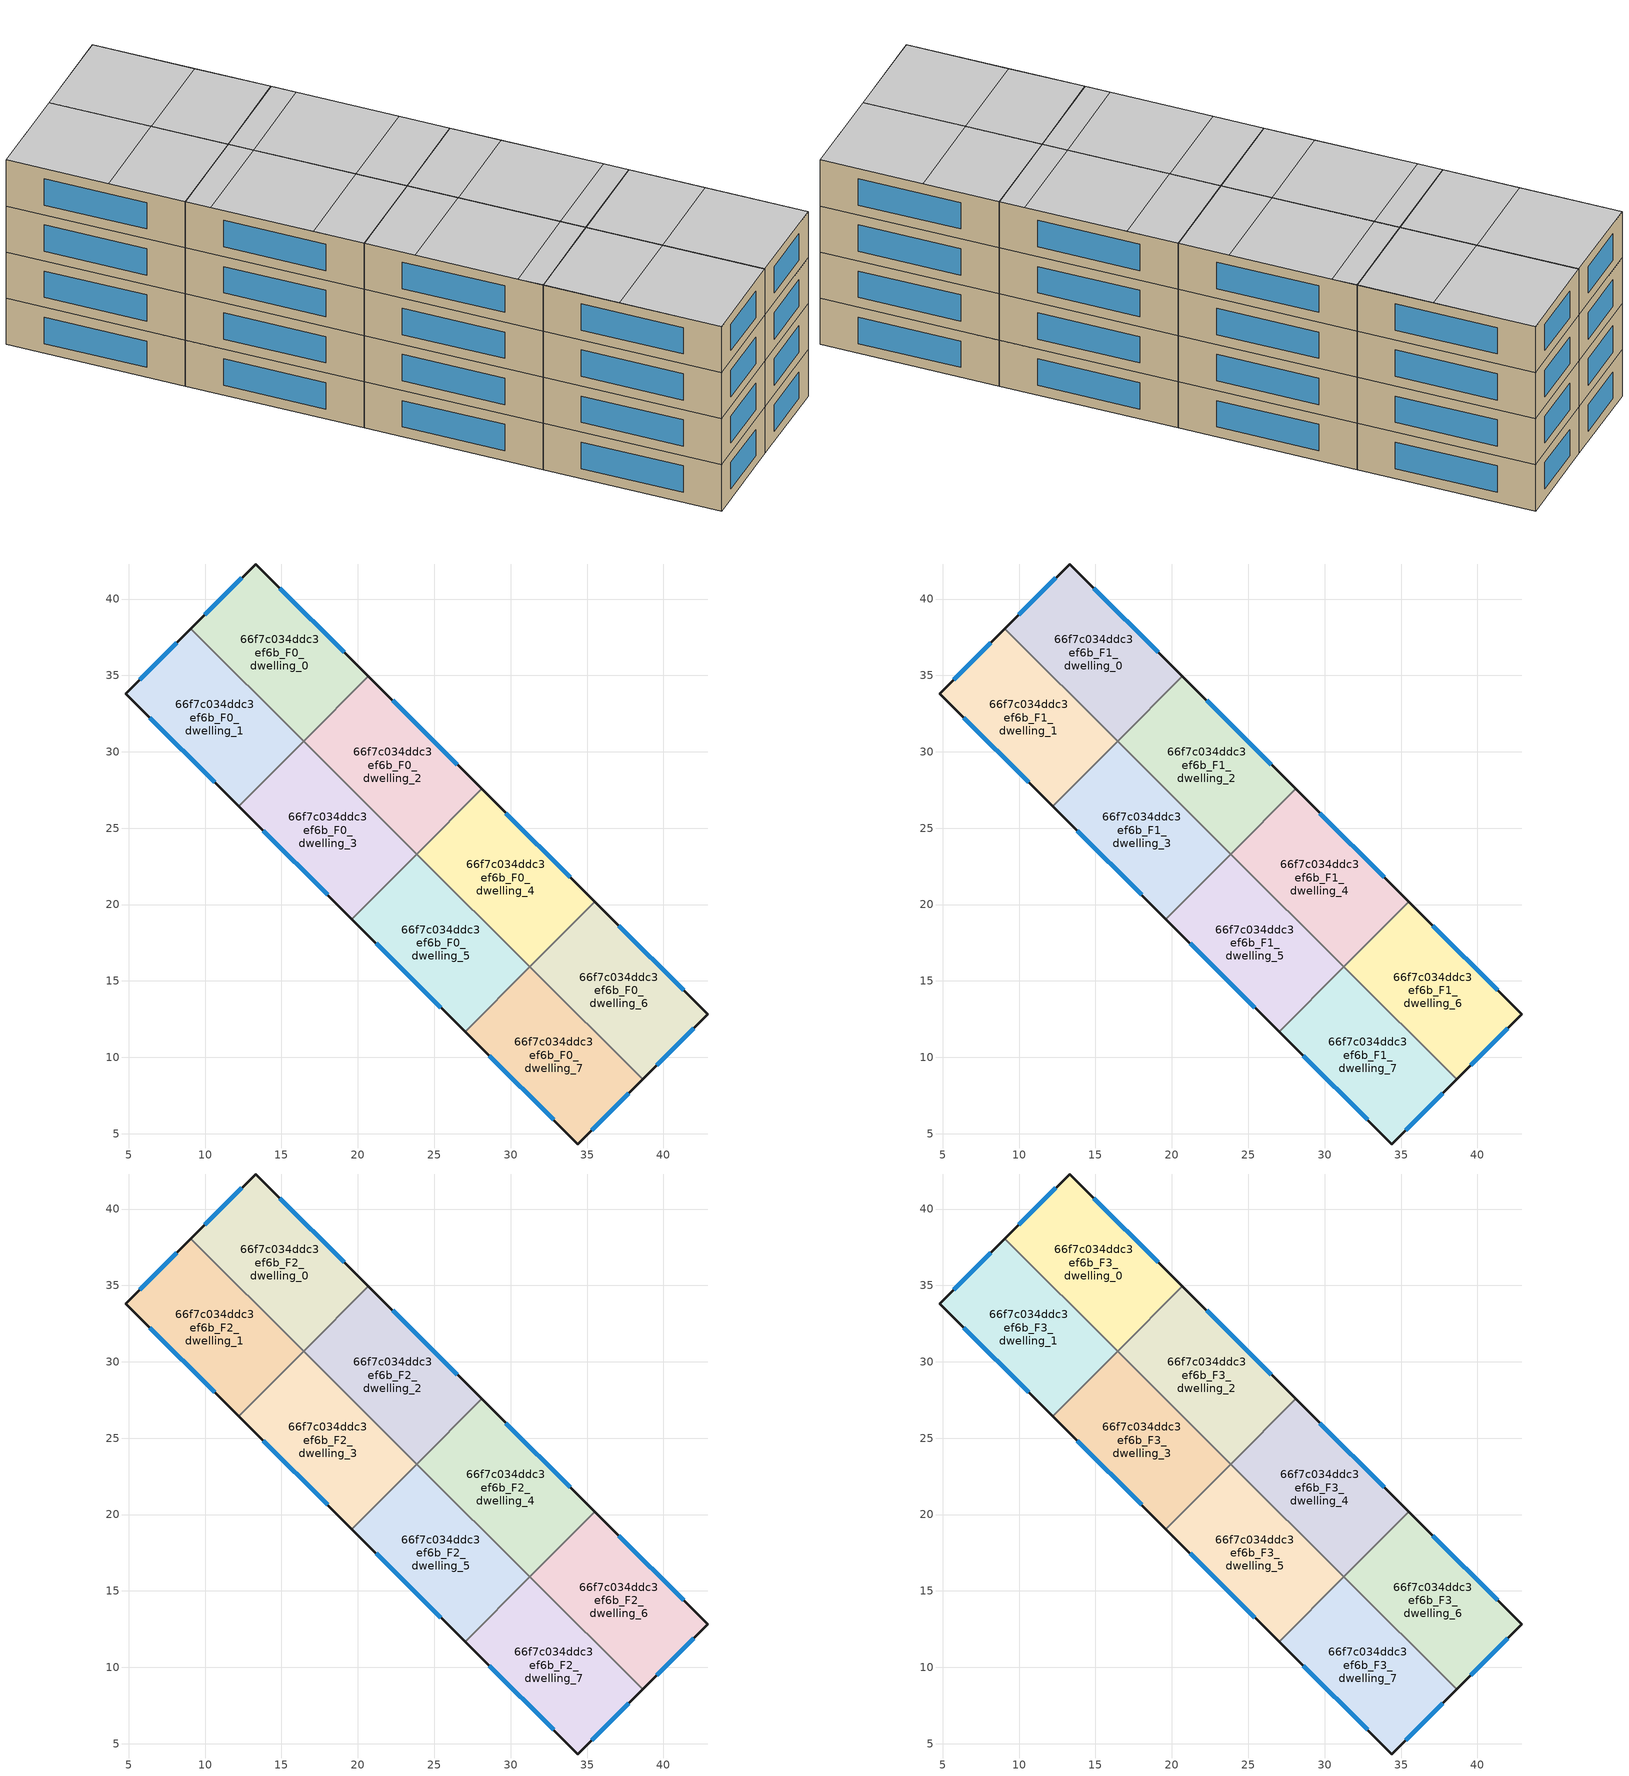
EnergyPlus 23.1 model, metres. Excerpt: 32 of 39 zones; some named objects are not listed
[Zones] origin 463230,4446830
66f7c034ddc3ef6b_F0_dwelling_0
 floor ground (EU_floor_Construction): 20.69,34.94 16.45,30.68 9.05,38.05 13.31,42.29 z0
 wall outside (EU_wall_Construction): 20.69,34.94 13.31,42.29 9.05,38.05 z0:3
 wall to 66f7c034ddc3ef6b_F0_dwelling_1 (EU_wall_Construction): 9.05,38.05 16.45,30.68 z0:3
 wall to 66f7c034ddc3ef6b_F0_dwelling_2 (EU_wall_Construction): 16.45,30.68 20.69,34.94 z0:3
 window (EU_Window_Construction): 12.4,41.38 9.96,38.96 / 19.11,36.51 14.89,40.72 z0.64:2.36
66f7c034ddc3ef6b_F0_dwelling_1
 floor ground (EU_floor_Construction): 16.45,30.68 12.21,26.42 4.8,33.81 9.05,38.05 z0
 wall outside (EU_wall_Construction): 9.05,38.05 4.8,33.81 12.21,26.42 z0:3
 wall to 66f7c034ddc3ef6b_F0_dwelling_3 (EU_wall_Construction): 12.21,26.42 16.45,30.68 z0:3
 window (EU_Window_Construction): 6.39,32.23 10.62,28.01 / 8.14,37.14 5.71,34.72 z0.64:2.36
66f7c034ddc3ef6b_F0_dwelling_2
 floor ground (EU_floor_Construction): 28.09,27.57 23.85,23.31 16.45,30.68 20.69,34.94 z0
 wall outside (EU_wall_Construction): 28.09,27.57 20.69,34.94 z0:3
 wall to 66f7c034ddc3ef6b_F0_dwelling_4 (EU_wall_Construction): 23.85,23.31 28.09,27.57 z0:3
 wall to 66f7c034ddc3ef6b_F0_dwelling_3 (EU_wall_Construction): 16.45,30.68 23.85,23.31 z0:3
 window (EU_Window_Construction): 26.51,29.15 22.28,33.36 z0.64:2.36
66f7c034ddc3ef6b_F0_dwelling_3
 floor ground (EU_floor_Construction): 23.85,23.31 19.61,19.05 12.21,26.42 16.45,30.68 z0
 wall outside (EU_wall_Construction): 12.21,26.42 19.61,19.05 z0:3
 wall to 66f7c034ddc3ef6b_F0_dwelling_5 (EU_wall_Construction): 19.61,19.05 23.85,23.31 z0:3
 window (EU_Window_Construction): 13.8,24.84 18.03,20.63 z0.64:2.36
66f7c034ddc3ef6b_F0_dwelling_4
 floor ground (EU_floor_Construction): 35.49,20.2 31.25,15.94 23.85,23.31 28.09,27.57 z0
 wall outside (EU_wall_Construction): 35.49,20.2 28.09,27.57 z0:3
 wall to 66f7c034ddc3ef6b_F0_dwelling_5 (EU_wall_Construction): 23.85,23.31 31.25,15.94 z0:3
 wall to 66f7c034ddc3ef6b_F0_dwelling_6 (EU_wall_Construction): 31.26,15.94 35.49,20.2 z0:3
 window (EU_Window_Construction): 33.91,21.78 29.68,25.99 z0.64:2.36
66f7c034ddc3ef6b_F0_dwelling_5
 floor ground (EU_floor_Construction): 31.25,15.94 27.01,11.68 19.61,19.05 23.85,23.31 z0
 wall outside (EU_wall_Construction): 19.61,19.05 27.01,11.68 z0:3
 wall to 66f7c034ddc3ef6b_F0_dwelling_7 (EU_wall_Construction): 27.01,11.68 31.25,15.94 z0:3
 window (EU_Window_Construction): 21.2,17.47 25.43,13.26 z0.64:2.36
66f7c034ddc3ef6b_F0_dwelling_6
 floor ground (EU_floor_Construction): 42.91,12.81 38.66,8.57 31.26,15.94 35.49,20.2 z0
 wall outside (EU_wall_Construction): 38.66,8.57 42.91,12.81 35.49,20.2 z0:3
 wall to 66f7c034ddc3ef6b_F0_dwelling_7 (EU_wall_Construction): 31.26,15.94 38.66,8.57 z0:3
 window (EU_Window_Construction): 41.32,14.39 37.08,18.61 / 39.57,9.48 42,11.9 z0.64:2.36
66f7c034ddc3ef6b_F0_dwelling_7
 floor ground (EU_floor_Construction): 38.66,8.57 34.4,4.33 27.01,11.68 31.26,15.94 z0
 wall outside (EU_wall_Construction): 27.01,11.68 34.4,4.33 38.66,8.57 z0:3
 window (EU_Window_Construction): 35.31,5.24 37.74,7.66 / 28.59,10.11 32.81,5.9 z0.64:2.36
66f7c034ddc3ef6b_F1_dwelling_0
 floor to 66f7c034ddc3ef6b_F0_dwelling_0 (EU_floor_Construction): 20.69,34.94 16.45,30.68 9.05,38.05 13.31,42.29 z3
 wall outside (EU_wall_Construction): 20.69,34.94 13.31,42.29 9.05,38.05 z3:6
 wall to 66f7c034ddc3ef6b_F1_dwelling_1 (EU_wall_Construction): 9.05,38.05 16.45,30.68 z3:6
 wall to 66f7c034ddc3ef6b_F1_dwelling_2 (EU_wall_Construction): 16.45,30.68 20.69,34.94 z3:6
 window (EU_Window_Construction): 12.4,41.38 9.96,38.96 / 19.11,36.51 14.89,40.72 z3.64:5.36
66f7c034ddc3ef6b_F1_dwelling_1
 floor to 66f7c034ddc3ef6b_F0_dwelling_1 (EU_floor_Construction): 16.45,30.68 12.21,26.42 4.8,33.81 9.05,38.05 z3
 wall outside (EU_wall_Construction): 9.05,38.05 4.8,33.81 12.21,26.42 z3:6
 wall to 66f7c034ddc3ef6b_F1_dwelling_3 (EU_wall_Construction): 12.21,26.42 16.45,30.68 z3:6
 window (EU_Window_Construction): 6.39,32.23 10.62,28.01 / 8.14,37.14 5.71,34.72 z3.64:5.36
66f7c034ddc3ef6b_F1_dwelling_2
 floor to 66f7c034ddc3ef6b_F0_dwelling_2 (EU_floor_Construction): 28.09,27.57 23.85,23.31 16.45,30.68 20.69,34.94 z3
 wall outside (EU_wall_Construction): 28.09,27.57 20.69,34.94 z3:6
 wall to 66f7c034ddc3ef6b_F1_dwelling_4 (EU_wall_Construction): 23.85,23.31 28.09,27.57 z3:6
 wall to 66f7c034ddc3ef6b_F1_dwelling_3 (EU_wall_Construction): 16.45,30.68 23.85,23.31 z3:6
 window (EU_Window_Construction): 26.51,29.15 22.28,33.36 z3.64:5.36
66f7c034ddc3ef6b_F1_dwelling_3
 floor to 66f7c034ddc3ef6b_F0_dwelling_3 (EU_floor_Construction): 23.85,23.31 19.61,19.05 12.21,26.42 16.45,30.68 z3
 wall outside (EU_wall_Construction): 12.21,26.42 19.61,19.05 z3:6
 wall to 66f7c034ddc3ef6b_F1_dwelling_5 (EU_wall_Construction): 19.61,19.05 23.85,23.31 z3:6
 window (EU_Window_Construction): 13.8,24.84 18.03,20.63 z3.64:5.36
66f7c034ddc3ef6b_F1_dwelling_4
 floor to 66f7c034ddc3ef6b_F0_dwelling_4 (EU_floor_Construction): 35.49,20.2 31.25,15.94 23.85,23.31 28.09,27.57 z3
 wall outside (EU_wall_Construction): 35.49,20.2 28.09,27.57 z3:6
 wall to 66f7c034ddc3ef6b_F1_dwelling_5 (EU_wall_Construction): 23.85,23.31 31.25,15.94 z3:6
 wall to 66f7c034ddc3ef6b_F1_dwelling_6 (EU_wall_Construction): 31.26,15.94 35.49,20.2 z3:6
 window (EU_Window_Construction): 33.91,21.78 29.68,25.99 z3.64:5.36
66f7c034ddc3ef6b_F1_dwelling_5
 floor to 66f7c034ddc3ef6b_F0_dwelling_5 (EU_floor_Construction): 31.25,15.94 27.01,11.68 19.61,19.05 23.85,23.31 z3
 wall outside (EU_wall_Construction): 19.61,19.05 27.01,11.68 z3:6
 wall to 66f7c034ddc3ef6b_F1_dwelling_7 (EU_wall_Construction): 27.01,11.68 31.25,15.94 z3:6
 window (EU_Window_Construction): 21.2,17.47 25.43,13.26 z3.64:5.36
66f7c034ddc3ef6b_F1_dwelling_6
 floor to 66f7c034ddc3ef6b_F0_dwelling_6 (EU_floor_Construction): 42.91,12.81 38.66,8.57 31.26,15.94 35.49,20.2 z3
 wall outside (EU_wall_Construction): 38.66,8.57 42.91,12.81 35.49,20.2 z3:6
 wall to 66f7c034ddc3ef6b_F1_dwelling_7 (EU_wall_Construction): 31.26,15.94 38.66,8.57 z3:6
 window (EU_Window_Construction): 41.32,14.39 37.08,18.61 / 39.57,9.48 42,11.9 z3.64:5.36
66f7c034ddc3ef6b_F1_dwelling_7
 floor to 66f7c034ddc3ef6b_F0_dwelling_7 (EU_floor_Construction): 38.66,8.57 34.4,4.33 27.01,11.68 31.26,15.94 z3
 wall outside (EU_wall_Construction): 27.01,11.68 34.4,4.33 38.66,8.57 z3:6
 window (EU_Window_Construction): 35.31,5.24 37.74,7.66 / 28.59,10.11 32.81,5.9 z3.64:5.36
66f7c034ddc3ef6b_F2_dwelling_0
 floor to 66f7c034ddc3ef6b_F1_dwelling_0 (EU_floor_Construction): 20.69,34.94 16.45,30.68 9.05,38.05 13.31,42.29 z6
 wall outside (EU_wall_Construction): 20.69,34.94 13.31,42.29 9.05,38.05 z6:9
 wall to 66f7c034ddc3ef6b_F2_dwelling_1 (EU_wall_Construction): 9.05,38.05 16.45,30.68 z6:9
 wall to 66f7c034ddc3ef6b_F2_dwelling_2 (EU_wall_Construction): 16.45,30.68 20.69,34.94 z6:9
 window (EU_Window_Construction): 12.4,41.38 9.96,38.96 / 19.11,36.51 14.89,40.72 z6.64:8.36
66f7c034ddc3ef6b_F2_dwelling_1
 floor to 66f7c034ddc3ef6b_F1_dwelling_1 (EU_floor_Construction): 16.45,30.68 12.21,26.42 4.8,33.81 9.05,38.05 z6
 wall outside (EU_wall_Construction): 9.05,38.05 4.8,33.81 12.21,26.42 z6:9
 wall to 66f7c034ddc3ef6b_F2_dwelling_3 (EU_wall_Construction): 12.21,26.42 16.45,30.68 z6:9
 window (EU_Window_Construction): 6.39,32.23 10.62,28.01 / 8.14,37.14 5.71,34.72 z6.64:8.36
66f7c034ddc3ef6b_F2_dwelling_2
 floor to 66f7c034ddc3ef6b_F1_dwelling_2 (EU_floor_Construction): 28.09,27.57 23.85,23.31 16.45,30.68 20.69,34.94 z6
 wall outside (EU_wall_Construction): 28.09,27.57 20.69,34.94 z6:9
 wall to 66f7c034ddc3ef6b_F2_dwelling_4 (EU_wall_Construction): 23.85,23.31 28.09,27.57 z6:9
 wall to 66f7c034ddc3ef6b_F2_dwelling_3 (EU_wall_Construction): 16.45,30.68 23.85,23.31 z6:9
 window (EU_Window_Construction): 26.51,29.15 22.28,33.36 z6.64:8.36
66f7c034ddc3ef6b_F2_dwelling_3
 floor to 66f7c034ddc3ef6b_F1_dwelling_3 (EU_floor_Construction): 23.85,23.31 19.61,19.05 12.21,26.42 16.45,30.68 z6
 wall outside (EU_wall_Construction): 12.21,26.42 19.61,19.05 z6:9
 wall to 66f7c034ddc3ef6b_F2_dwelling_5 (EU_wall_Construction): 19.61,19.05 23.85,23.31 z6:9
 window (EU_Window_Construction): 13.8,24.84 18.03,20.63 z6.64:8.36
66f7c034ddc3ef6b_F2_dwelling_4
 floor to 66f7c034ddc3ef6b_F1_dwelling_4 (EU_floor_Construction): 35.49,20.2 31.25,15.94 23.85,23.31 28.09,27.57 z6
 wall outside (EU_wall_Construction): 35.49,20.2 28.09,27.57 z6:9
 wall to 66f7c034ddc3ef6b_F2_dwelling_5 (EU_wall_Construction): 23.85,23.31 31.25,15.94 z6:9
 wall to 66f7c034ddc3ef6b_F2_dwelling_6 (EU_wall_Construction): 31.26,15.94 35.49,20.2 z6:9
 window (EU_Window_Construction): 33.91,21.78 29.68,25.99 z6.64:8.36
66f7c034ddc3ef6b_F2_dwelling_5
 floor to 66f7c034ddc3ef6b_F1_dwelling_5 (EU_floor_Construction): 31.25,15.94 27.01,11.68 19.61,19.05 23.85,23.31 z6
 wall outside (EU_wall_Construction): 19.61,19.05 27.01,11.68 z6:9
 wall to 66f7c034ddc3ef6b_F2_dwelling_7 (EU_wall_Construction): 27.01,11.68 31.25,15.94 z6:9
 window (EU_Window_Construction): 21.2,17.47 25.43,13.26 z6.64:8.36
66f7c034ddc3ef6b_F2_dwelling_6
 floor to 66f7c034ddc3ef6b_F1_dwelling_6 (EU_floor_Construction): 42.91,12.81 38.66,8.57 31.26,15.94 35.49,20.2 z6
 wall outside (EU_wall_Construction): 38.66,8.57 42.91,12.81 35.49,20.2 z6:9
 wall to 66f7c034ddc3ef6b_F2_dwelling_7 (EU_wall_Construction): 31.26,15.94 38.66,8.57 z6:9
 window (EU_Window_Construction): 41.32,14.39 37.08,18.61 / 39.57,9.48 42,11.9 z6.64:8.36
66f7c034ddc3ef6b_F2_dwelling_7
 floor to 66f7c034ddc3ef6b_F1_dwelling_7 (EU_floor_Construction): 38.66,8.57 34.4,4.33 27.01,11.68 31.26,15.94 z6
 wall outside (EU_wall_Construction): 27.01,11.68 34.4,4.33 38.66,8.57 z6:9
 window (EU_Window_Construction): 35.31,5.24 37.74,7.66 / 28.59,10.11 32.81,5.9 z6.64:8.36
66f7c034ddc3ef6b_F3_dwelling_0
 floor to 66f7c034ddc3ef6b_F2_dwelling_0 (EU_floor_Construction): 20.69,34.94 16.45,30.68 9.05,38.05 13.31,42.29 z9
 wall outside (EU_wall_Construction): 20.69,34.94 13.31,42.29 9.05,38.05 z9:12
 wall to 66f7c034ddc3ef6b_F3_dwelling_1 (EU_wall_Construction): 9.05,38.05 16.45,30.68 z9:12
 wall to 66f7c034ddc3ef6b_F3_dwelling_2 (EU_wall_Construction): 16.45,30.68 20.69,34.94 z9:12
 window (EU_Window_Construction): 12.4,41.38 9.96,38.96 / 19.11,36.51 14.89,40.72 z9.64:11.36
 ceiling to 66f7c034ddc3ef6b_F4_dwelling_6 (EU_floor_Construction): 13.28,33.83 17.52,38.1 13.31,42.29 9.05,38.05 z12
 ceiling to 66f7c034ddc3ef6b_F4_dwelling_5 (EU_floor_Construction): 16.45,30.68 20.69,34.94 17.52,38.1 13.28,33.83 z12
66f7c034ddc3ef6b_F3_dwelling_1
 floor to 66f7c034ddc3ef6b_F2_dwelling_1 (EU_floor_Construction): 16.45,30.68 12.21,26.42 4.8,33.81 9.05,38.05 z9
 wall outside (EU_wall_Construction): 9.05,38.05 4.8,33.81 12.21,26.42 z9:12
 wall to 66f7c034ddc3ef6b_F3_dwelling_3 (EU_wall_Construction): 12.21,26.42 16.45,30.68 z9:12
 window (EU_Window_Construction): 6.39,32.23 10.62,28.01 / 8.14,37.14 5.71,34.72 z9.64:11.36
 ceiling to 66f7c034ddc3ef6b_F4_dwelling_5 (EU_floor_Construction): 12.21,26.42 16.45,30.68 13.28,33.83 9.04,29.58 z12
 ceiling to 66f7c034ddc3ef6b_F4_dwelling_6 (EU_floor_Construction): 9.04,29.58 13.28,33.83 9.05,38.05 4.8,33.81 z12
66f7c034ddc3ef6b_F3_dwelling_2
 floor to 66f7c034ddc3ef6b_F2_dwelling_2 (EU_floor_Construction): 28.09,27.57 23.85,23.31 16.45,30.68 20.69,34.94 z9
 wall outside (EU_wall_Construction): 28.09,27.57 20.69,34.94 z9:12
 wall to 66f7c034ddc3ef6b_F3_dwelling_4 (EU_wall_Construction): 23.85,23.31 28.09,27.57 z9:12
 wall to 66f7c034ddc3ef6b_F3_dwelling_3 (EU_wall_Construction): 16.45,30.68 23.85,23.31 z9:12
 window (EU_Window_Construction): 26.51,29.15 22.28,33.36 z9.64:11.36
 ceiling to 66f7c034ddc3ef6b_F4_dwelling_4 (EU_floor_Construction): 21.74,25.42 25.98,29.67 21.75,33.88 17.51,29.63 z12
 ceiling to 66f7c034ddc3ef6b_F4_dwelling_3 (EU_floor_Construction): 23.85,23.31 28.09,27.57 25.98,29.67 21.74,25.42 z12
 ceiling to 66f7c034ddc3ef6b_F4_dwelling_5 (EU_floor_Construction): 17.51,29.63 21.75,33.88 20.69,34.94 16.45,30.68 z12
66f7c034ddc3ef6b_F3_dwelling_3
 floor to 66f7c034ddc3ef6b_F2_dwelling_3 (EU_floor_Construction): 23.85,23.31 19.61,19.05 12.21,26.42 16.45,30.68 z9
 wall outside (EU_wall_Construction): 12.21,26.42 19.61,19.05 z9:12
 wall to 66f7c034ddc3ef6b_F3_dwelling_5 (EU_wall_Construction): 19.61,19.05 23.85,23.31 z9:12
 window (EU_Window_Construction): 13.8,24.84 18.03,20.63 z9.64:11.36
 ceiling to 66f7c034ddc3ef6b_F4_dwelling_4 (EU_floor_Construction): 17.5,21.16 21.74,25.42 17.51,29.63 13.27,25.37 z12
 ceiling to 66f7c034ddc3ef6b_F4_dwelling_5 (EU_floor_Construction): 13.27,25.37 17.51,29.63 16.45,30.68 12.21,26.42 z12
 ceiling to 66f7c034ddc3ef6b_F4_dwelling_3 (EU_floor_Construction): 19.61,19.05 23.85,23.31 21.74,25.42 17.5,21.16 z12
66f7c034ddc3ef6b_F3_dwelling_4
 floor to 66f7c034ddc3ef6b_F2_dwelling_4 (EU_floor_Construction): 35.49,20.2 31.25,15.94 23.85,23.31 28.09,27.57 z9
 wall outside (EU_wall_Construction): 35.49,20.2 28.09,27.57 z9:12
 wall to 66f7c034ddc3ef6b_F3_dwelling_5 (EU_wall_Construction): 23.85,23.31 31.25,15.94 z9:12
 wall to 66f7c034ddc3ef6b_F3_dwelling_6 (EU_wall_Construction): 31.26,15.94 35.49,20.2 z9:12
 window (EU_Window_Construction): 33.91,21.78 29.68,25.99 z9.64:11.36
 ceiling to 66f7c034ddc3ef6b_F4_dwelling_3 (EU_floor_Construction): 25.97,21.2 30.21,25.46 28.09,27.57 23.85,23.31 z12
 ceiling to 66f7c034ddc3ef6b_F4_dwelling_2 (EU_floor_Construction): 30.2,16.99 34.44,21.25 30.21,25.46 25.97,21.2 z12
 ceiling adiabatic (EU_roof_Construction): 31.25,15.94 35.49,20.2 34.44,21.25 30.2,16.99 z12
66f7c034ddc3ef6b_F3_dwelling_5
 floor to 66f7c034ddc3ef6b_F2_dwelling_5 (EU_floor_Construction): 31.25,15.94 27.01,11.68 19.61,19.05 23.85,23.31 z9
 wall outside (EU_wall_Construction): 19.61,19.05 27.01,11.68 z9:12
 wall to 66f7c034ddc3ef6b_F3_dwelling_7 (EU_wall_Construction): 27.01,11.68 31.25,15.94 z9:12
 window (EU_Window_Construction): 21.2,17.47 25.43,13.26 z9.64:11.36
 ceiling to 66f7c034ddc3ef6b_F4_dwelling_2 (EU_floor_Construction): 25.96,12.74 30.2,16.99 25.97,21.2 21.73,16.95 z12
 ceiling adiabatic (EU_roof_Construction): 27.01,11.68 31.25,15.94 30.2,16.99 25.96,12.74 z12
 ceiling to 66f7c034ddc3ef6b_F4_dwelling_3 (EU_floor_Construction): 21.73,16.95 25.97,21.2 23.85,23.31 19.61,19.05 z12
66f7c034ddc3ef6b_F3_dwelling_6
 floor to 66f7c034ddc3ef6b_F2_dwelling_6 (EU_floor_Construction): 42.91,12.81 38.66,8.57 31.26,15.94 35.49,20.2 z9
 wall outside (EU_wall_Construction): 38.66,8.57 42.91,12.81 35.49,20.2 z9:12
 wall to 66f7c034ddc3ef6b_F3_dwelling_7 (EU_wall_Construction): 31.26,15.94 38.66,8.57 z9:12
 window (EU_Window_Construction): 41.32,14.39 37.08,18.61 / 39.57,9.48 42,11.9 z9.64:11.36
 ceiling to 66f7c034ddc3ef6b_F4_dwelling_0 (EU_floor_Construction): 42.91,12.81 38.66,17.04 34.43,12.79 38.66,8.57 z12
 ceiling to 66f7c034ddc3ef6b_F4_dwelling_1 (EU_floor_Construction): 34.43,12.79 38.66,17.04 35.49,20.2 31.26,15.94 z12
66f7c034ddc3ef6b_F3_dwelling_7
 floor to 66f7c034ddc3ef6b_F2_dwelling_7 (EU_floor_Construction): 38.66,8.57 34.4,4.33 27.01,11.68 31.26,15.94 z9
 wall outside (EU_wall_Construction): 27.01,11.68 34.4,4.33 38.66,8.57 z9:12
 window (EU_Window_Construction): 35.31,5.24 37.74,7.66 / 28.59,10.11 32.81,5.9 z9.64:11.36
 ceiling to 66f7c034ddc3ef6b_F4_dwelling_0 (EU_floor_Construction): 38.66,8.57 34.43,12.79 30.18,8.52 34.4,4.33 z12
 ceiling to 66f7c034ddc3ef6b_F4_dwelling_1 (EU_floor_Construction): 30.18,8.52 34.43,12.79 31.26,15.94 27.01,11.68 z12
[Building]
EU S2 Campaign: North Axis=0; Terrain=City; Solar Distribution=FullExterior
[Site:Location]
Yerevan-Zvartnots.Intl.AP: Latitude=40.15; Longitude=44.383; Time Zone=4; Elevation=854
[SizingPeriod:WeatherFileDays]
AnnualSizingPeriod: Begin Month=1; Begin Day of Month=1; End Month=12; End Day of Month=31; Day of Week for Start Day=Monday; Use Weather File Daylight Saving Period=No; Use Weather File Rain and Snow Indicators=No
[MATERIAL]
EU_InternalMass_Material: Roughness=MediumRough; Thickness=0.1; Conductivity=1; Density=1800; Specific Heat=900; Thermal Absorptance=0.9; Solar Absorptance=0.7; Visible Absorptance=0.7
[MATERIAL:NOMASS] Roughness=MediumRough; Thermal Absorptance=0.9; Solar Absorptance=0.7; Visible Absorptance=0.7
Name | Thermal Resistance
EU_wall_NoMass | 1.05043
EU_roof_NoMass | 1.45357
EU_floor_NoMass | 0.478065
[WINDOWMATERIAL:SIMPLEGLAZINGSYSTEM]
EU_Window_SimpleGlazing: UFactor=2.5566; Solar Heat Gain Coefficient=0.75; Visible Transmittance=0.75
[CONSTRUCTION]
EU_wall_Construction: EU_wall_NoMass
EU_roof_Construction: EU_roof_NoMass
EU_floor_Construction: EU_floor_NoMass
EU_Window_Construction: EU_Window_SimpleGlazing
EU_InternalMass_Construction: EU_InternalMass_Material
[ZONE] Type=1; Multiplier=1; Ceiling Height=autocalculate; Floor Area=autocalculate; Part of Total Floor Area=Yes
Name | Volume
66f7c034ddc3ef6b_F0_dwelling_0; 66f7c034ddc3ef6b_F1_dwelling_0; 66f7c034ddc3ef6b_F2_dwelling_0; 66f7c034ddc3ef6b_F3_dwelling_0 | 188.268
66f7c034ddc3ef6b_F0_dwelling_1; 66f7c034ddc3ef6b_F1_dwelling_1; 66f7c034ddc3ef6b_F2_dwelling_1; 66f7c034ddc3ef6b_F3_dwelling_1 | 188.278
66f7c034ddc3ef6b_F0_dwelling_2; 66f7c034ddc3ef6b_F1_dwelling_2; 66f7c034ddc3ef6b_F2_dwelling_2; 66f7c034ddc3ef6b_F3_dwelling_2; 66f7c034ddc3ef6b_F0_dwelling_3; 66f7c034ddc3ef6b_F1_dwelling_3; 66f7c034ddc3ef6b_F2_dwelling_3; 66f7c034ddc3ef6b_F3_dwelling_3 | 188.274
66f7c034ddc3ef6b_F0_dwelling_4; 66f7c034ddc3ef6b_F1_dwelling_4; 66f7c034ddc3ef6b_F2_dwelling_4; 66f7c034ddc3ef6b_F3_dwelling_4; 66f7c034ddc3ef6b_F0_dwelling_5; 66f7c034ddc3ef6b_F1_dwelling_5; 66f7c034ddc3ef6b_F2_dwelling_5; 66f7c034ddc3ef6b_F3_dwelling_5 | 188.287
66f7c034ddc3ef6b_F0_dwelling_6; 66f7c034ddc3ef6b_F1_dwelling_6; 66f7c034ddc3ef6b_F2_dwelling_6; 66f7c034ddc3ef6b_F3_dwelling_6 | 188.277
66f7c034ddc3ef6b_F0_dwelling_7; 66f7c034ddc3ef6b_F1_dwelling_7; 66f7c034ddc3ef6b_F2_dwelling_7; 66f7c034ddc3ef6b_F3_dwelling_7 | 188.269
[INTERNALMASS] Construction=EU_InternalMass_Construction
Name | Zone or ZoneList | Surface Area
66f7c034ddc3ef6b_F0_dwelling_0_EU_InternalMass | 66f7c034ddc3ef6b_F0_dwelling_0 | 62.7562
66f7c034ddc3ef6b_F0_dwelling_1_EU_InternalMass | 66f7c034ddc3ef6b_F0_dwelling_1 | 62.7592
66f7c034ddc3ef6b_F0_dwelling_2_EU_InternalMass | 66f7c034ddc3ef6b_F0_dwelling_2 | 62.758
66f7c034ddc3ef6b_F0_dwelling_3_EU_InternalMass | 66f7c034ddc3ef6b_F0_dwelling_3 | 62.758
66f7c034ddc3ef6b_F0_dwelling_4_EU_InternalMass | 66f7c034ddc3ef6b_F0_dwelling_4 | 62.7622
66f7c034ddc3ef6b_F0_dwelling_5_EU_InternalMass | 66f7c034ddc3ef6b_F0_dwelling_5 | 62.7622
66f7c034ddc3ef6b_F0_dwelling_6_EU_InternalMass | 66f7c034ddc3ef6b_F0_dwelling_6 | 62.7592
66f7c034ddc3ef6b_F0_dwelling_7_EU_InternalMass | 66f7c034ddc3ef6b_F0_dwelling_7 | 62.7562
66f7c034ddc3ef6b_F1_dwelling_0_EU_InternalMass | 66f7c034ddc3ef6b_F1_dwelling_0 | 62.7562
66f7c034ddc3ef6b_F1_dwelling_1_EU_InternalMass | 66f7c034ddc3ef6b_F1_dwelling_1 | 62.7592
66f7c034ddc3ef6b_F1_dwelling_2_EU_InternalMass | 66f7c034ddc3ef6b_F1_dwelling_2 | 62.758
66f7c034ddc3ef6b_F1_dwelling_3_EU_InternalMass | 66f7c034ddc3ef6b_F1_dwelling_3 | 62.758
66f7c034ddc3ef6b_F1_dwelling_4_EU_InternalMass | 66f7c034ddc3ef6b_F1_dwelling_4 | 62.7622
66f7c034ddc3ef6b_F1_dwelling_5_EU_InternalMass | 66f7c034ddc3ef6b_F1_dwelling_5 | 62.7622
66f7c034ddc3ef6b_F1_dwelling_6_EU_InternalMass | 66f7c034ddc3ef6b_F1_dwelling_6 | 62.7592
66f7c034ddc3ef6b_F1_dwelling_7_EU_InternalMass | 66f7c034ddc3ef6b_F1_dwelling_7 | 62.7562
66f7c034ddc3ef6b_F2_dwelling_0_EU_InternalMass | 66f7c034ddc3ef6b_F2_dwelling_0 | 62.7562
66f7c034ddc3ef6b_F2_dwelling_1_EU_InternalMass | 66f7c034ddc3ef6b_F2_dwelling_1 | 62.7592
66f7c034ddc3ef6b_F2_dwelling_2_EU_InternalMass | 66f7c034ddc3ef6b_F2_dwelling_2 | 62.758
66f7c034ddc3ef6b_F2_dwelling_3_EU_InternalMass | 66f7c034ddc3ef6b_F2_dwelling_3 | 62.758
66f7c034ddc3ef6b_F2_dwelling_4_EU_InternalMass | 66f7c034ddc3ef6b_F2_dwelling_4 | 62.7622
66f7c034ddc3ef6b_F2_dwelling_5_EU_InternalMass | 66f7c034ddc3ef6b_F2_dwelling_5 | 62.7622
66f7c034ddc3ef6b_F2_dwelling_6_EU_InternalMass | 66f7c034ddc3ef6b_F2_dwelling_6 | 62.7592
66f7c034ddc3ef6b_F2_dwelling_7_EU_InternalMass | 66f7c034ddc3ef6b_F2_dwelling_7 | 62.7562
66f7c034ddc3ef6b_F3_dwelling_0_EU_InternalMass | 66f7c034ddc3ef6b_F3_dwelling_0 | 62.7562
66f7c034ddc3ef6b_F3_dwelling_1_EU_InternalMass | 66f7c034ddc3ef6b_F3_dwelling_1 | 62.7592
66f7c034ddc3ef6b_F3_dwelling_2_EU_InternalMass | 66f7c034ddc3ef6b_F3_dwelling_2 | 62.758
66f7c034ddc3ef6b_F3_dwelling_3_EU_InternalMass | 66f7c034ddc3ef6b_F3_dwelling_3 | 62.758
66f7c034ddc3ef6b_F3_dwelling_4_EU_InternalMass | 66f7c034ddc3ef6b_F3_dwelling_4 | 62.7622
66f7c034ddc3ef6b_F3_dwelling_5_EU_InternalMass | 66f7c034ddc3ef6b_F3_dwelling_5 | 62.7622
66f7c034ddc3ef6b_F3_dwelling_6_EU_InternalMass | 66f7c034ddc3ef6b_F3_dwelling_6 | 62.7592
66f7c034ddc3ef6b_F3_dwelling_7_EU_InternalMass | 66f7c034ddc3ef6b_F3_dwelling_7 | 62.7562
[OTHEREQUIPMENT] Fuel Type=Electricity; Design Level Calculation Method=Watts/Area; Power per Zone Floor Area=1; Fraction Latent=0; Fraction Radiant=0; Fraction Lost=0; Carbon Dioxide Generation Rate=0; EndUse Subcategory=EU_Step8_InternalGains
Name | Zone or ZoneList or Space or SpaceList | Schedule
EU_Step8_InternalGain_66f7c034ddc3ef6b_F0_dwelling_0_f000 | 66f7c034ddc3ef6b_F0_dwelling_0 | EU_Step8_GainSchedule_66f7c034ddc3ef6b_F0_dwelling_0_f000
EU_Step8_InternalGain_66f7c034ddc3ef6b_F0_dwelling_1_f000 | 66f7c034ddc3ef6b_F0_dwelling_1 | EU_Step8_GainSchedule_66f7c034ddc3ef6b_F0_dwelling_1_f000
EU_Step8_InternalGain_66f7c034ddc3ef6b_F0_dwelling_2_f000 | 66f7c034ddc3ef6b_F0_dwelling_2 | EU_Step8_GainSchedule_66f7c034ddc3ef6b_F0_dwelling_2_f000
EU_Step8_InternalGain_66f7c034ddc3ef6b_F0_dwelling_3_f000 | 66f7c034ddc3ef6b_F0_dwelling_3 | EU_Step8_GainSchedule_66f7c034ddc3ef6b_F0_dwelling_3_f000
EU_Step8_InternalGain_66f7c034ddc3ef6b_F0_dwelling_4_f000 | 66f7c034ddc3ef6b_F0_dwelling_4 | EU_Step8_GainSchedule_66f7c034ddc3ef6b_F0_dwelling_4_f000
EU_Step8_InternalGain_66f7c034ddc3ef6b_F0_dwelling_5_f000 | 66f7c034ddc3ef6b_F0_dwelling_5 | EU_Step8_GainSchedule_66f7c034ddc3ef6b_F0_dwelling_5_f000
EU_Step8_InternalGain_66f7c034ddc3ef6b_F0_dwelling_6_f000 | 66f7c034ddc3ef6b_F0_dwelling_6 | EU_Step8_GainSchedule_66f7c034ddc3ef6b_F0_dwelling_6_f000
EU_Step8_InternalGain_66f7c034ddc3ef6b_F0_dwelling_7_f000 | 66f7c034ddc3ef6b_F0_dwelling_7 | EU_Step8_GainSchedule_66f7c034ddc3ef6b_F0_dwelling_7_f000
EU_Step8_InternalGain_66f7c034ddc3ef6b_F1_dwelling_0_f000 | 66f7c034ddc3ef6b_F1_dwelling_0 | EU_Step8_GainSchedule_66f7c034ddc3ef6b_F1_dwelling_0_f000
EU_Step8_InternalGain_66f7c034ddc3ef6b_F1_dwelling_1_f000 | 66f7c034ddc3ef6b_F1_dwelling_1 | EU_Step8_GainSchedule_66f7c034ddc3ef6b_F1_dwelling_1_f000
EU_Step8_InternalGain_66f7c034ddc3ef6b_F1_dwelling_2_f000 | 66f7c034ddc3ef6b_F1_dwelling_2 | EU_Step8_GainSchedule_66f7c034ddc3ef6b_F1_dwelling_2_f000
EU_Step8_InternalGain_66f7c034ddc3ef6b_F1_dwelling_3_f000 | 66f7c034ddc3ef6b_F1_dwelling_3 | EU_Step8_GainSchedule_66f7c034ddc3ef6b_F1_dwelling_3_f000
EU_Step8_InternalGain_66f7c034ddc3ef6b_F1_dwelling_4_f000 | 66f7c034ddc3ef6b_F1_dwelling_4 | EU_Step8_GainSchedule_66f7c034ddc3ef6b_F1_dwelling_4_f000
EU_Step8_InternalGain_66f7c034ddc3ef6b_F1_dwelling_5_f000 | 66f7c034ddc3ef6b_F1_dwelling_5 | EU_Step8_GainSchedule_66f7c034ddc3ef6b_F1_dwelling_5_f000
EU_Step8_InternalGain_66f7c034ddc3ef6b_F1_dwelling_6_f000 | 66f7c034ddc3ef6b_F1_dwelling_6 | EU_Step8_GainSchedule_66f7c034ddc3ef6b_F1_dwelling_6_f000
EU_Step8_InternalGain_66f7c034ddc3ef6b_F1_dwelling_7_f000 | 66f7c034ddc3ef6b_F1_dwelling_7 | EU_Step8_GainSchedule_66f7c034ddc3ef6b_F1_dwelling_7_f000
EU_Step8_InternalGain_66f7c034ddc3ef6b_F2_dwelling_0_f000 | 66f7c034ddc3ef6b_F2_dwelling_0 | EU_Step8_GainSchedule_66f7c034ddc3ef6b_F2_dwelling_0_f000
EU_Step8_InternalGain_66f7c034ddc3ef6b_F2_dwelling_1_f000 | 66f7c034ddc3ef6b_F2_dwelling_1 | EU_Step8_GainSchedule_66f7c034ddc3ef6b_F2_dwelling_1_f000
EU_Step8_InternalGain_66f7c034ddc3ef6b_F2_dwelling_2_f000 | 66f7c034ddc3ef6b_F2_dwelling_2 | EU_Step8_GainSchedule_66f7c034ddc3ef6b_F2_dwelling_2_f000
EU_Step8_InternalGain_66f7c034ddc3ef6b_F2_dwelling_3_f000 | 66f7c034ddc3ef6b_F2_dwelling_3 | EU_Step8_GainSchedule_66f7c034ddc3ef6b_F2_dwelling_3_f000
EU_Step8_InternalGain_66f7c034ddc3ef6b_F2_dwelling_4_f000 | 66f7c034ddc3ef6b_F2_dwelling_4 | EU_Step8_GainSchedule_66f7c034ddc3ef6b_F2_dwelling_4_f000
EU_Step8_InternalGain_66f7c034ddc3ef6b_F2_dwelling_5_f000 | 66f7c034ddc3ef6b_F2_dwelling_5 | EU_Step8_GainSchedule_66f7c034ddc3ef6b_F2_dwelling_5_f000
EU_Step8_InternalGain_66f7c034ddc3ef6b_F2_dwelling_6_f000 | 66f7c034ddc3ef6b_F2_dwelling_6 | EU_Step8_GainSchedule_66f7c034ddc3ef6b_F2_dwelling_6_f000
EU_Step8_InternalGain_66f7c034ddc3ef6b_F2_dwelling_7_f000 | 66f7c034ddc3ef6b_F2_dwelling_7 | EU_Step8_GainSchedule_66f7c034ddc3ef6b_F2_dwelling_7_f000
EU_Step8_InternalGain_66f7c034ddc3ef6b_F3_dwelling_0_f000 | 66f7c034ddc3ef6b_F3_dwelling_0 | EU_Step8_GainSchedule_66f7c034ddc3ef6b_F3_dwelling_0_f000
EU_Step8_InternalGain_66f7c034ddc3ef6b_F3_dwelling_1_f000 | 66f7c034ddc3ef6b_F3_dwelling_1 | EU_Step8_GainSchedule_66f7c034ddc3ef6b_F3_dwelling_1_f000
EU_Step8_InternalGain_66f7c034ddc3ef6b_F3_dwelling_2_f000 | 66f7c034ddc3ef6b_F3_dwelling_2 | EU_Step8_GainSchedule_66f7c034ddc3ef6b_F3_dwelling_2_f000
EU_Step8_InternalGain_66f7c034ddc3ef6b_F3_dwelling_3_f000 | 66f7c034ddc3ef6b_F3_dwelling_3 | EU_Step8_GainSchedule_66f7c034ddc3ef6b_F3_dwelling_3_f000
EU_Step8_InternalGain_66f7c034ddc3ef6b_F3_dwelling_4_f000 | 66f7c034ddc3ef6b_F3_dwelling_4 | EU_Step8_GainSchedule_66f7c034ddc3ef6b_F3_dwelling_4_f000
EU_Step8_InternalGain_66f7c034ddc3ef6b_F3_dwelling_5_f000 | 66f7c034ddc3ef6b_F3_dwelling_5 | EU_Step8_GainSchedule_66f7c034ddc3ef6b_F3_dwelling_5_f000
EU_Step8_InternalGain_66f7c034ddc3ef6b_F3_dwelling_6_f000 | 66f7c034ddc3ef6b_F3_dwelling_6 | EU_Step8_GainSchedule_66f7c034ddc3ef6b_F3_dwelling_6_f000
EU_Step8_InternalGain_66f7c034ddc3ef6b_F3_dwelling_7_f000 | 66f7c034ddc3ef6b_F3_dwelling_7 | EU_Step8_GainSchedule_66f7c034ddc3ef6b_F3_dwelling_7_f000
[ZONEVENTILATION:DESIGNFLOWRATE] Schedule=EU_AlwaysOn; Design Flow Rate Calculation Method=AirChanges/Hour; Air Changes per Hour=0.557805; Ventilation Type=Natural; Fan Pressure Rise=0; Fan Total Efficiency=1; Constant Term Coefficient=1; Temperature Term Coefficient=0; Velocity Term Coefficient=0; Velocity Squared Term Coefficient=0; Minimum Indoor Temperature=-100; Maximum Indoor Temperature=100; Delta Temperature=-100; Minimum Outdoor Temperature=-100; Maximum Outdoor Temperature=100; Maximum Wind Speed=40
Name | Zone or ZoneList or Space or SpaceList
EU_ConstantAir_66f7c034ddc3ef6b_F0_dwelling_0 | 66f7c034ddc3ef6b_F0_dwelling_0
EU_ConstantAir_66f7c034ddc3ef6b_F0_dwelling_1 | 66f7c034ddc3ef6b_F0_dwelling_1
EU_ConstantAir_66f7c034ddc3ef6b_F0_dwelling_2 | 66f7c034ddc3ef6b_F0_dwelling_2
EU_ConstantAir_66f7c034ddc3ef6b_F0_dwelling_3 | 66f7c034ddc3ef6b_F0_dwelling_3
EU_ConstantAir_66f7c034ddc3ef6b_F0_dwelling_4 | 66f7c034ddc3ef6b_F0_dwelling_4
EU_ConstantAir_66f7c034ddc3ef6b_F0_dwelling_5 | 66f7c034ddc3ef6b_F0_dwelling_5
EU_ConstantAir_66f7c034ddc3ef6b_F0_dwelling_6 | 66f7c034ddc3ef6b_F0_dwelling_6
EU_ConstantAir_66f7c034ddc3ef6b_F0_dwelling_7 | 66f7c034ddc3ef6b_F0_dwelling_7
EU_ConstantAir_66f7c034ddc3ef6b_F1_dwelling_0 | 66f7c034ddc3ef6b_F1_dwelling_0
EU_ConstantAir_66f7c034ddc3ef6b_F1_dwelling_1 | 66f7c034ddc3ef6b_F1_dwelling_1
EU_ConstantAir_66f7c034ddc3ef6b_F1_dwelling_2 | 66f7c034ddc3ef6b_F1_dwelling_2
EU_ConstantAir_66f7c034ddc3ef6b_F1_dwelling_3 | 66f7c034ddc3ef6b_F1_dwelling_3
EU_ConstantAir_66f7c034ddc3ef6b_F1_dwelling_4 | 66f7c034ddc3ef6b_F1_dwelling_4
EU_ConstantAir_66f7c034ddc3ef6b_F1_dwelling_5 | 66f7c034ddc3ef6b_F1_dwelling_5
EU_ConstantAir_66f7c034ddc3ef6b_F1_dwelling_6 | 66f7c034ddc3ef6b_F1_dwelling_6
EU_ConstantAir_66f7c034ddc3ef6b_F1_dwelling_7 | 66f7c034ddc3ef6b_F1_dwelling_7
EU_ConstantAir_66f7c034ddc3ef6b_F2_dwelling_0 | 66f7c034ddc3ef6b_F2_dwelling_0
EU_ConstantAir_66f7c034ddc3ef6b_F2_dwelling_1 | 66f7c034ddc3ef6b_F2_dwelling_1
EU_ConstantAir_66f7c034ddc3ef6b_F2_dwelling_2 | 66f7c034ddc3ef6b_F2_dwelling_2
EU_ConstantAir_66f7c034ddc3ef6b_F2_dwelling_3 | 66f7c034ddc3ef6b_F2_dwelling_3
EU_ConstantAir_66f7c034ddc3ef6b_F2_dwelling_4 | 66f7c034ddc3ef6b_F2_dwelling_4
EU_ConstantAir_66f7c034ddc3ef6b_F2_dwelling_5 | 66f7c034ddc3ef6b_F2_dwelling_5
EU_ConstantAir_66f7c034ddc3ef6b_F2_dwelling_6 | 66f7c034ddc3ef6b_F2_dwelling_6
EU_ConstantAir_66f7c034ddc3ef6b_F2_dwelling_7 | 66f7c034ddc3ef6b_F2_dwelling_7
EU_ConstantAir_66f7c034ddc3ef6b_F3_dwelling_0 | 66f7c034ddc3ef6b_F3_dwelling_0
EU_ConstantAir_66f7c034ddc3ef6b_F3_dwelling_1 | 66f7c034ddc3ef6b_F3_dwelling_1
EU_ConstantAir_66f7c034ddc3ef6b_F3_dwelling_2 | 66f7c034ddc3ef6b_F3_dwelling_2
EU_ConstantAir_66f7c034ddc3ef6b_F3_dwelling_3 | 66f7c034ddc3ef6b_F3_dwelling_3
EU_ConstantAir_66f7c034ddc3ef6b_F3_dwelling_4 | 66f7c034ddc3ef6b_F3_dwelling_4
EU_ConstantAir_66f7c034ddc3ef6b_F3_dwelling_5 | 66f7c034ddc3ef6b_F3_dwelling_5
EU_ConstantAir_66f7c034ddc3ef6b_F3_dwelling_6 | 66f7c034ddc3ef6b_F3_dwelling_6
EU_ConstantAir_66f7c034ddc3ef6b_F3_dwelling_7 | 66f7c034ddc3ef6b_F3_dwelling_7
[HVACTEMPLATE:THERMOSTAT] Constant Heating Setpoint=20; Constant Cooling Setpoint=50
EU_HeatOnly_66f7c034ddc3ef6b_F0_dwelling_0; EU_HeatOnly_66f7c034ddc3ef6b_F0_dwelling_1; EU_HeatOnly_66f7c034ddc3ef6b_F0_dwelling_2; EU_HeatOnly_66f7c034ddc3ef6b_F0_dwelling_3; EU_HeatOnly_66f7c034ddc3ef6b_F0_dwelling_4; EU_HeatOnly_66f7c034ddc3ef6b_F0_dwelling_5; EU_HeatOnly_66f7c034ddc3ef6b_F0_dwelling_6; EU_HeatOnly_66f7c034ddc3ef6b_F0_dwelling_7; EU_HeatOnly_66f7c034ddc3ef6b_F1_dwelling_0; EU_HeatOnly_66f7c034ddc3ef6b_F1_dwelling_1; EU_HeatOnly_66f7c034ddc3ef6b_F1_dwelling_2; EU_HeatOnly_66f7c034ddc3ef6b_F1_dwelling_3; EU_HeatOnly_66f7c034ddc3ef6b_F1_dwelling_4; EU_HeatOnly_66f7c034ddc3ef6b_F1_dwelling_5; EU_HeatOnly_66f7c034ddc3ef6b_F1_dwelling_6
[HVACTEMPLATE:ZONE:IDEALLOADSAIRSYSTEM] System Availability Schedule=EU_AlwaysOn; Maximum Heating Supply Air Temperature=50; Minimum Cooling Supply Air Temperature=13; Maximum Heating Supply Air Humidity Ratio=0.0156; Minimum Cooling Supply Air Humidity Ratio=0.0077; Heating Limit=NoLimit; Cooling Limit=NoLimit; Heating Availability Schedule=EU_AlwaysOn; Cooling Availability Schedule=EU_CoolingOff; Dehumidification Control Type=ConstantSensibleHeatRatio; Cooling Sensible Heat Ratio=0.7; Dehumidification Setpoint=60; Humidification Control Type=None; Humidification Setpoint=30; Outdoor Air Method=None; Outdoor Air Flow Rate per Person=0.00944; Outdoor Air Flow Rate per Zone Floor Area=0; Outdoor Air Flow Rate per Zone=0; Demand Controlled Ventilation Type=None; Outdoor Air Economizer Type=NoEconomizer; Heat Recovery Type=None; Sensible Heat Recovery Effectiveness=0.7; Latent Heat Recovery Effectiveness=0.65
Name | Template Thermostat
66f7c034ddc3ef6b_F0_dwelling_0 | EU_HeatOnly_66f7c034ddc3ef6b_F0_dwelling_0
66f7c034ddc3ef6b_F0_dwelling_1 | EU_HeatOnly_66f7c034ddc3ef6b_F0_dwelling_1
66f7c034ddc3ef6b_F0_dwelling_2 | EU_HeatOnly_66f7c034ddc3ef6b_F0_dwelling_2
66f7c034ddc3ef6b_F0_dwelling_3 | EU_HeatOnly_66f7c034ddc3ef6b_F0_dwelling_3
66f7c034ddc3ef6b_F0_dwelling_4 | EU_HeatOnly_66f7c034ddc3ef6b_F0_dwelling_4
66f7c034ddc3ef6b_F0_dwelling_5 | EU_HeatOnly_66f7c034ddc3ef6b_F0_dwelling_5
66f7c034ddc3ef6b_F0_dwelling_6 | EU_HeatOnly_66f7c034ddc3ef6b_F0_dwelling_6
66f7c034ddc3ef6b_F0_dwelling_7 | EU_HeatOnly_66f7c034ddc3ef6b_F0_dwelling_7
66f7c034ddc3ef6b_F1_dwelling_0 | EU_HeatOnly_66f7c034ddc3ef6b_F1_dwelling_0
66f7c034ddc3ef6b_F1_dwelling_1 | EU_HeatOnly_66f7c034ddc3ef6b_F1_dwelling_1
66f7c034ddc3ef6b_F1_dwelling_2 | EU_HeatOnly_66f7c034ddc3ef6b_F1_dwelling_2
66f7c034ddc3ef6b_F1_dwelling_3 | EU_HeatOnly_66f7c034ddc3ef6b_F1_dwelling_3
66f7c034ddc3ef6b_F1_dwelling_4 | EU_HeatOnly_66f7c034ddc3ef6b_F1_dwelling_4
66f7c034ddc3ef6b_F1_dwelling_5 | EU_HeatOnly_66f7c034ddc3ef6b_F1_dwelling_5
66f7c034ddc3ef6b_F1_dwelling_6 | EU_HeatOnly_66f7c034ddc3ef6b_F1_dwelling_6
66f7c034ddc3ef6b_F1_dwelling_7 | EU_HeatOnly_66f7c034ddc3ef6b_F1_dwelling_7
66f7c034ddc3ef6b_F2_dwelling_0 | EU_HeatOnly_66f7c034ddc3ef6b_F2_dwelling_0
66f7c034ddc3ef6b_F2_dwelling_1 | EU_HeatOnly_66f7c034ddc3ef6b_F2_dwelling_1
66f7c034ddc3ef6b_F2_dwelling_2 | EU_HeatOnly_66f7c034ddc3ef6b_F2_dwelling_2
66f7c034ddc3ef6b_F2_dwelling_3 | EU_HeatOnly_66f7c034ddc3ef6b_F2_dwelling_3
66f7c034ddc3ef6b_F2_dwelling_4 | EU_HeatOnly_66f7c034ddc3ef6b_F2_dwelling_4
66f7c034ddc3ef6b_F2_dwelling_5 | EU_HeatOnly_66f7c034ddc3ef6b_F2_dwelling_5
66f7c034ddc3ef6b_F2_dwelling_6 | EU_HeatOnly_66f7c034ddc3ef6b_F2_dwelling_6
66f7c034ddc3ef6b_F2_dwelling_7 | EU_HeatOnly_66f7c034ddc3ef6b_F2_dwelling_7
66f7c034ddc3ef6b_F3_dwelling_0 | EU_HeatOnly_66f7c034ddc3ef6b_F3_dwelling_0
66f7c034ddc3ef6b_F3_dwelling_1 | EU_HeatOnly_66f7c034ddc3ef6b_F3_dwelling_1
66f7c034ddc3ef6b_F3_dwelling_2 | EU_HeatOnly_66f7c034ddc3ef6b_F3_dwelling_2
66f7c034ddc3ef6b_F3_dwelling_3 | EU_HeatOnly_66f7c034ddc3ef6b_F3_dwelling_3
66f7c034ddc3ef6b_F3_dwelling_4 | EU_HeatOnly_66f7c034ddc3ef6b_F3_dwelling_4
66f7c034ddc3ef6b_F3_dwelling_5 | EU_HeatOnly_66f7c034ddc3ef6b_F3_dwelling_5
66f7c034ddc3ef6b_F3_dwelling_6 | EU_HeatOnly_66f7c034ddc3ef6b_F3_dwelling_6
66f7c034ddc3ef6b_F3_dwelling_7 | EU_HeatOnly_66f7c034ddc3ef6b_F3_dwelling_7
[SIZING:ZONE] Zone Cooling Design Supply Air Temperature Input Method=SupplyAirTemperature; Zone Cooling Design Supply Air Temperature=13; Zone Heating Design Supply Air Temperature Input Method=SupplyAirTemperature; Zone Heating Design Supply Air Temperature=50; Zone Cooling Design Supply Air Humidity Ratio=0.008; Zone Heating Design Supply Air Humidity Ratio=0.008; Cooling Design Air Flow Method=DesignDay; Cooling Design Air Flow Rate=0; Cooling Minimum Air Flow per Zone Floor Area=0.000762; Cooling Minimum Air Flow=0; Cooling Minimum Air Flow Fraction=0.2; Heating Design Air Flow Method=DesignDay; Heating Design Air Flow Rate=0; Heating Maximum Air Flow per Zone Floor Area=0.002032; Heating Maximum Air Flow=0.141576; Heating Maximum Air Flow Fraction=0.3; Account for Dedicated Outdoor Air System=No; Dedicated Outdoor Air System Control Strategy=NeutralSupplyAir; Dedicated Outdoor Air Low Setpoint Temperature for Design=autosize; Dedicated Outdoor Air High Setpoint Temperature for Design=autosize; Zone Load Sizing Method=Sensible Load Only No Latent Load; Zone Latent Cooling Design Supply Air Humidity Ratio Input Method=HumidityRatioDifference; Zone Cooling Design Supply Air Humidity Ratio Difference=0.005; Zone Latent Heating Design Supply Air Humidity Ratio Input Method=HumidityRatioDifference; Zone Humidification Design Supply Air Humidity Ratio Difference=0.005
66f7c034ddc3ef6b_F0_dwelling_0; 66f7c034ddc3ef6b_F0_dwelling_1; 66f7c034ddc3ef6b_F0_dwelling_2; 66f7c034ddc3ef6b_F0_dwelling_3; 66f7c034ddc3ef6b_F0_dwelling_4; 66f7c034ddc3ef6b_F0_dwelling_5; 66f7c034ddc3ef6b_F0_dwelling_6; 66f7c034ddc3ef6b_F0_dwelling_7; 66f7c034ddc3ef6b_F1_dwelling_0; 66f7c034ddc3ef6b_F1_dwelling_1; 66f7c034ddc3ef6b_F1_dwelling_2; 66f7c034ddc3ef6b_F1_dwelling_3; 66f7c034ddc3ef6b_F1_dwelling_4; 66f7c034ddc3ef6b_F1_dwelling_5; 66f7c034ddc3ef6b_F1_dwelling_6; 66f7c034ddc3ef6b_F1_dwelling_7; 66f7c034ddc3ef6b_F2_dwelling_0; 66f7c034ddc3ef6b_F2_dwelling_1; 66f7c034ddc3ef6b_F2_dwelling_2; 66f7c034ddc3ef6b_F2_dwelling_3; 66f7c034ddc3ef6b_F2_dwelling_4; 66f7c034ddc3ef6b_F2_dwelling_5; 66f7c034ddc3ef6b_F2_dwelling_6; 66f7c034ddc3ef6b_F2_dwelling_7; 66f7c034ddc3ef6b_F3_dwelling_0; 66f7c034ddc3ef6b_F3_dwelling_1; 66f7c034ddc3ef6b_F3_dwelling_2; 66f7c034ddc3ef6b_F3_dwelling_3; 66f7c034ddc3ef6b_F3_dwelling_4; 66f7c034ddc3ef6b_F3_dwelling_5; 66f7c034ddc3ef6b_F3_dwelling_6; 66f7c034ddc3ef6b_F3_dwelling_7
[SCHEDULE:CONSTANT]
Name | Hourly Value
EU_AlwaysOn | 1
EU_CoolingOff | 0
[SCHEDULE:FILE] Column Number=1; Rows to Skip at Top=0; Number of Hours of Data=8760; Column Separator=Comma; Interpolate to Timestep=No; Minutes per Item=60; Adjust Schedule for Daylight Savings=Yes
Name | File
EU_Step8_GainSchedule_66f7c034ddc3ef6b_F0_dwelling_0_f000 | ../../schedules/66f7c034ddc3ef6b/66f7c034ddc3ef6b_F0_dwelling_0_f000_gain.csv
EU_Step8_GainSchedule_66f7c034ddc3ef6b_F0_dwelling_1_f000 | ../../schedules/66f7c034ddc3ef6b/66f7c034ddc3ef6b_F0_dwelling_1_f000_gain.csv
EU_Step8_GainSchedule_66f7c034ddc3ef6b_F0_dwelling_2_f000 | ../../schedules/66f7c034ddc3ef6b/66f7c034ddc3ef6b_F0_dwelling_2_f000_gain.csv
EU_Step8_GainSchedule_66f7c034ddc3ef6b_F0_dwelling_3_f000 | ../../schedules/66f7c034ddc3ef6b/66f7c034ddc3ef6b_F0_dwelling_3_f000_gain.csv
EU_Step8_GainSchedule_66f7c034ddc3ef6b_F0_dwelling_4_f000 | ../../schedules/66f7c034ddc3ef6b/66f7c034ddc3ef6b_F0_dwelling_4_f000_gain.csv
EU_Step8_GainSchedule_66f7c034ddc3ef6b_F0_dwelling_5_f000 | ../../schedules/66f7c034ddc3ef6b/66f7c034ddc3ef6b_F0_dwelling_5_f000_gain.csv
EU_Step8_GainSchedule_66f7c034ddc3ef6b_F0_dwelling_6_f000 | ../../schedules/66f7c034ddc3ef6b/66f7c034ddc3ef6b_F0_dwelling_6_f000_gain.csv
EU_Step8_GainSchedule_66f7c034ddc3ef6b_F0_dwelling_7_f000 | ../../schedules/66f7c034ddc3ef6b/66f7c034ddc3ef6b_F0_dwelling_7_f000_gain.csv
EU_Step8_GainSchedule_66f7c034ddc3ef6b_F1_dwelling_0_f000 | ../../schedules/66f7c034ddc3ef6b/66f7c034ddc3ef6b_F1_dwelling_0_f000_gain.csv
EU_Step8_GainSchedule_66f7c034ddc3ef6b_F1_dwelling_1_f000 | ../../schedules/66f7c034ddc3ef6b/66f7c034ddc3ef6b_F1_dwelling_1_f000_gain.csv
EU_Step8_GainSchedule_66f7c034ddc3ef6b_F1_dwelling_2_f000 | ../../schedules/66f7c034ddc3ef6b/66f7c034ddc3ef6b_F1_dwelling_2_f000_gain.csv
EU_Step8_GainSchedule_66f7c034ddc3ef6b_F1_dwelling_3_f000 | ../../schedules/66f7c034ddc3ef6b/66f7c034ddc3ef6b_F1_dwelling_3_f000_gain.csv
EU_Step8_GainSchedule_66f7c034ddc3ef6b_F1_dwelling_4_f000 | ../../schedules/66f7c034ddc3ef6b/66f7c034ddc3ef6b_F1_dwelling_4_f000_gain.csv
EU_Step8_GainSchedule_66f7c034ddc3ef6b_F1_dwelling_5_f000 | ../../schedules/66f7c034ddc3ef6b/66f7c034ddc3ef6b_F1_dwelling_5_f000_gain.csv
EU_Step8_GainSchedule_66f7c034ddc3ef6b_F1_dwelling_6_f000 | ../../schedules/66f7c034ddc3ef6b/66f7c034ddc3ef6b_F1_dwelling_6_f000_gain.csv
EU_Step8_GainSchedule_66f7c034ddc3ef6b_F1_dwelling_7_f000 | ../../schedules/66f7c034ddc3ef6b/66f7c034ddc3ef6b_F1_dwelling_7_f000_gain.csv
EU_Step8_GainSchedule_66f7c034ddc3ef6b_F2_dwelling_0_f000 | ../../schedules/66f7c034ddc3ef6b/66f7c034ddc3ef6b_F2_dwelling_0_f000_gain.csv
EU_Step8_GainSchedule_66f7c034ddc3ef6b_F2_dwelling_1_f000 | ../../schedules/66f7c034ddc3ef6b/66f7c034ddc3ef6b_F2_dwelling_1_f000_gain.csv
EU_Step8_GainSchedule_66f7c034ddc3ef6b_F2_dwelling_2_f000 | ../../schedules/66f7c034ddc3ef6b/66f7c034ddc3ef6b_F2_dwelling_2_f000_gain.csv
EU_Step8_GainSchedule_66f7c034ddc3ef6b_F2_dwelling_3_f000 | ../../schedules/66f7c034ddc3ef6b/66f7c034ddc3ef6b_F2_dwelling_3_f000_gain.csv
EU_Step8_GainSchedule_66f7c034ddc3ef6b_F2_dwelling_4_f000 | ../../schedules/66f7c034ddc3ef6b/66f7c034ddc3ef6b_F2_dwelling_4_f000_gain.csv
EU_Step8_GainSchedule_66f7c034ddc3ef6b_F2_dwelling_5_f000 | ../../schedules/66f7c034ddc3ef6b/66f7c034ddc3ef6b_F2_dwelling_5_f000_gain.csv
EU_Step8_GainSchedule_66f7c034ddc3ef6b_F2_dwelling_6_f000 | ../../schedules/66f7c034ddc3ef6b/66f7c034ddc3ef6b_F2_dwelling_6_f000_gain.csv
EU_Step8_GainSchedule_66f7c034ddc3ef6b_F2_dwelling_7_f000 | ../../schedules/66f7c034ddc3ef6b/66f7c034ddc3ef6b_F2_dwelling_7_f000_gain.csv
EU_Step8_GainSchedule_66f7c034ddc3ef6b_F3_dwelling_0_f000 | ../../schedules/66f7c034ddc3ef6b/66f7c034ddc3ef6b_F3_dwelling_0_f000_gain.csv
EU_Step8_GainSchedule_66f7c034ddc3ef6b_F3_dwelling_1_f000 | ../../schedules/66f7c034ddc3ef6b/66f7c034ddc3ef6b_F3_dwelling_1_f000_gain.csv
EU_Step8_GainSchedule_66f7c034ddc3ef6b_F3_dwelling_2_f000 | ../../schedules/66f7c034ddc3ef6b/66f7c034ddc3ef6b_F3_dwelling_2_f000_gain.csv
EU_Step8_GainSchedule_66f7c034ddc3ef6b_F3_dwelling_3_f000 | ../../schedules/66f7c034ddc3ef6b/66f7c034ddc3ef6b_F3_dwelling_3_f000_gain.csv
EU_Step8_GainSchedule_66f7c034ddc3ef6b_F3_dwelling_4_f000 | ../../schedules/66f7c034ddc3ef6b/66f7c034ddc3ef6b_F3_dwelling_4_f000_gain.csv
EU_Step8_GainSchedule_66f7c034ddc3ef6b_F3_dwelling_5_f000 | ../../schedules/66f7c034ddc3ef6b/66f7c034ddc3ef6b_F3_dwelling_5_f000_gain.csv
EU_Step8_GainSchedule_66f7c034ddc3ef6b_F3_dwelling_6_f000 | ../../schedules/66f7c034ddc3ef6b/66f7c034ddc3ef6b_F3_dwelling_6_f000_gain.csv
EU_Step8_GainSchedule_66f7c034ddc3ef6b_F3_dwelling_7_f000 | ../../schedules/66f7c034ddc3ef6b/66f7c034ddc3ef6b_F3_dwelling_7_f000_gain.csv
